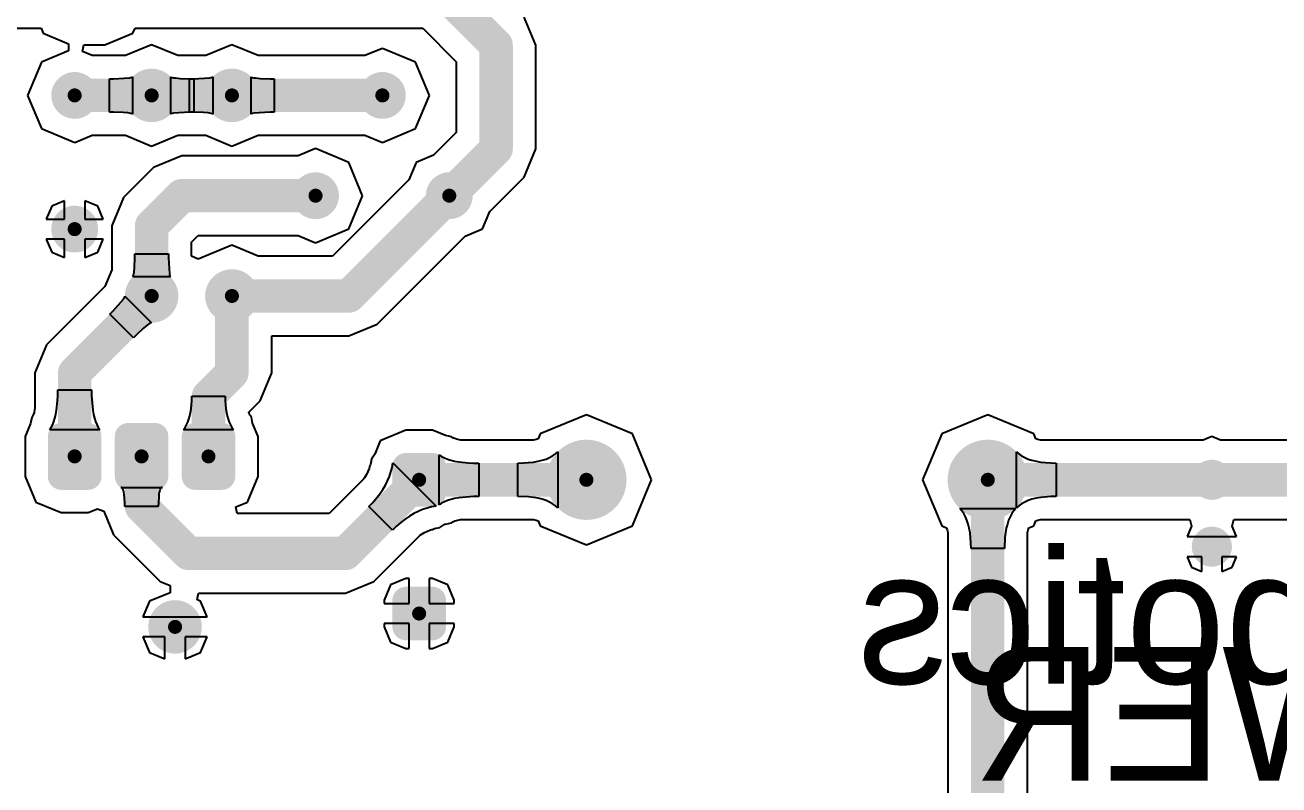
# Model space of a CAD drawing. Extents: x 1 to 6.91, y 1 to 4.95.
# Drawn here: x 2.091 to 3.965, y 2.719 to 3.855 of the extents above; entities that cross this region are included whole.
import ezdxf

# ---------------------------------------------------------------- set-up
doc = ezdxf.new("R2010")
doc.units = 0
doc.header["$MEASUREMENT"] = 0
doc.layers.add('BOTTOMLAYER', color=5, linetype='CONTINUOUS')
doc.layers.add('PADHOLELAYER', color=156, linetype='CONTINUOUS')

msp = doc.modelspace()

# ---------------------------------------------------------------- linework, layer by layer
at = {"layer": 'BOTTOMLAYER'}
for p, q in [((2.8545, 3.825), (2.8371, 3.8671)), ((1.8964, 3.8505), (2.1148, 3.8505)), ((2.1148, 3.8505), (2.1179, 3.8429)), ((2.1179, 3.8429), (2.1556, 3.8273)), ((2.21, 3.8255), (2.2521, 3.8429)), ((2.2521, 3.8429), (2.2552, 3.8505)), ((2.2552, 3.8505), (2.6853, 3.8505)), ((2.6853, 3.8505), (2.7355, 3.8003)), ((2.1556, 3.8273), (2.1556, 3.8165)), ((2.1768, 3.8155), (2.1788, 3.8255)), ((2.1788, 3.8255), (2.21, 3.8255)), ((2.28, 3.8258), (2.2408, 3.8095)), ((2.3192, 3.8095), (2.28, 3.8258)), ((2.4, 3.8258), (2.3608, 3.8095)), ((2.4392, 3.8095), (2.4, 3.8258)), ((2.8545, 3.67), (2.8545, 3.825)), ((2.1556, 3.8165), (2.1153, 3.7997)), ((2.1911, 3.8095), (2.1768, 3.8155)), ((2.2408, 3.8095), (2.1911, 3.8095)), ((2.3608, 3.8095), (2.3192, 3.8095)), ((2.5989, 3.8095), (2.4392, 3.8095)), ((2.625, 3.8204), (2.5989, 3.8095)), ((2.6747, 3.7997), (2.625, 3.8204)), ((2.1153, 3.7997), (2.0946, 3.75)), ((2.6954, 3.75), (2.6747, 3.7997)), ((2.7355, 3.8003), (2.7355, 3.6947)), ((2.2168, 3.725), (2.2168, 3.775)), ((2.2168, 3.775), (2.2228, 3.775)), ((2.2228, 3.775), (2.2471, 3.7765)), ((2.2471, 3.7765), (2.2491, 3.7769)), ((2.2491, 3.7769), (2.2506, 3.7774)), ((2.2506, 3.7774), (2.2514, 3.778)), ((2.2514, 3.778), (2.2514, 3.722)), ((2.3086, 3.722), (2.3086, 3.778)), ((2.3086, 3.778), (2.3094, 3.7774)), ((2.3094, 3.7774), (2.3109, 3.7769)), ((2.3109, 3.7769), (2.3129, 3.7765)), ((2.3129, 3.7765), (2.3155, 3.7761)), ((2.3155, 3.7761), (2.3225, 3.7755)), ((2.3225, 3.7755), (2.3372, 3.775)), ((2.3368, 3.725), (2.3368, 3.775)), ((2.3368, 3.775), (2.3428, 3.775)), ((2.3372, 3.775), (2.3432, 3.775)), ((2.3428, 3.775), (2.3671, 3.7765)), ((2.3432, 3.775), (2.3432, 3.725)), ((2.3671, 3.7765), (2.3691, 3.7769)), ((2.3691, 3.7769), (2.3706, 3.7774)), ((2.3706, 3.7774), (2.3714, 3.778)), ((2.3714, 3.778), (2.3714, 3.722)), ((2.4286, 3.722), (2.4286, 3.778)), ((2.4286, 3.778), (2.4294, 3.7774)), ((2.4294, 3.7774), (2.4309, 3.7769)), ((2.4309, 3.7769), (2.4329, 3.7765)), ((2.4329, 3.7765), (2.4355, 3.7761)), ((2.4355, 3.7761), (2.4425, 3.7755)), ((2.4425, 3.7755), (2.4572, 3.775)), ((2.4572, 3.775), (2.4632, 3.775)), ((2.4632, 3.775), (2.4632, 3.725)), ((2.0946, 3.75), (2.1153, 3.7003)), ((2.6747, 3.7003), (2.6954, 3.75)), ((2.2228, 3.725), (2.2168, 3.725)), ((2.2375, 3.7245), (2.2228, 3.725)), ((2.2445, 3.7239), (2.2375, 3.7245)), ((2.2471, 3.7235), (2.2445, 3.7239)), ((2.2491, 3.7231), (2.2471, 3.7235)), ((2.2506, 3.7226), (2.2491, 3.7231)), ((2.2514, 3.722), (2.2506, 3.7226)), ((2.3094, 3.7226), (2.3086, 3.722)), ((2.3109, 3.7231), (2.3094, 3.7226)), ((2.3129, 3.7235), (2.3109, 3.7231)), ((2.3372, 3.725), (2.3129, 3.7235)), ((2.3428, 3.725), (2.3368, 3.725)), ((2.3432, 3.725), (2.3372, 3.725)), ((2.3575, 3.7245), (2.3428, 3.725)), ((2.3645, 3.7239), (2.3575, 3.7245)), ((2.3671, 3.7235), (2.3645, 3.7239)), ((2.3691, 3.7231), (2.3671, 3.7235)), ((2.3706, 3.7226), (2.3691, 3.7231)), ((2.3714, 3.722), (2.3706, 3.7226)), ((2.4294, 3.7226), (2.4286, 3.722)), ((2.4309, 3.7231), (2.4294, 3.7226)), ((2.4329, 3.7235), (2.4309, 3.7231)), ((2.4572, 3.725), (2.4329, 3.7235)), ((2.4632, 3.725), (2.4572, 3.725)), ((2.1153, 3.7003), (2.165, 3.6796)), ((2.625, 3.6796), (2.6747, 3.7003)), ((2.7355, 3.6947), (2.7014, 3.6606)), ((2.165, 3.6796), (2.1911, 3.6905)), ((2.1911, 3.6905), (2.2408, 3.6905)), ((2.2408, 3.6905), (2.28, 3.6742)), ((2.28, 3.6742), (2.3192, 3.6905)), ((2.3192, 3.6905), (2.3608, 3.6905)), ((2.3608, 3.6905), (2.4, 3.6742)), ((2.4, 3.6742), (2.4392, 3.6905)), ((2.4392, 3.6905), (2.5989, 3.6905)), ((2.5989, 3.6905), (2.625, 3.6796)), ((2.325, 3.6595), (2.2829, 3.6421)), ((2.4989, 3.6595), (2.325, 3.6595)), ((2.525, 3.6704), (2.4989, 3.6595)), ((2.5747, 3.6497), (2.525, 3.6704)), ((2.7014, 3.6606), (2.6753, 3.6497)), ((2.8371, 3.6279), (2.8545, 3.67)), ((2.2829, 3.6421), (2.2379, 3.5971)), ((2.5954, 3.6), (2.5747, 3.6497)), ((2.6753, 3.6497), (2.6644, 3.6236)), ((2.6644, 3.6236), (2.5503, 3.5095)), ((2.7856, 3.5764), (2.8371, 3.6279)), ((2.5747, 3.5503), (2.5954, 3.6)), ((2.1306, 3.5844), (2.1225, 3.565)), ((2.15, 3.5925), (2.1306, 3.5844)), ((2.15, 3.565), (2.15, 3.5925)), ((2.1994, 3.5844), (2.18, 3.5925)), ((2.18, 3.5925), (2.18, 3.565)), ((2.2075, 3.565), (2.1994, 3.5844)), ((2.2379, 3.5971), (2.2215, 3.5574)), ((2.1225, 3.565), (2.15, 3.565)), ((2.18, 3.565), (2.2075, 3.565)), ((2.7747, 3.5503), (2.7856, 3.5764)), ((2.2215, 3.5574), (2.2205, 3.555)), ((2.2205, 3.555), (2.2205, 3.5402)), ((2.2215, 3.5574), (2.2215, 3.5574)), ((2.525, 3.5296), (2.5747, 3.5503)), ((2.7486, 3.5394), (2.7747, 3.5503)), ((2.15, 3.535), (2.1225, 3.535)), ((2.1225, 3.535), (2.1306, 3.5156)), ((2.15, 3.5075), (2.15, 3.535)), ((2.2075, 3.535), (2.18, 3.535)), ((2.18, 3.535), (2.18, 3.5075)), ((2.1994, 3.5156), (2.2075, 3.535)), ((2.2205, 3.5402), (2.2205, 3.5402)), ((2.2205, 3.5402), (2.2205, 3.4892)), ((2.3395, 3.5303), (2.3497, 3.5405)), ((2.3395, 3.5097), (2.3395, 3.5303)), ((2.4, 3.5258), (2.3495, 3.5049)), ((2.3497, 3.5405), (2.4989, 3.5405)), ((2.4392, 3.5095), (2.4, 3.5258)), ((2.4989, 3.5405), (2.525, 3.5296)), ((2.6171, 3.4079), (2.7486, 3.5394)), ((2.1306, 3.5156), (2.15, 3.5075)), ((2.18, 3.5075), (2.1994, 3.5156)), ((2.2545, 3.4925), (2.255, 3.5072)), ((2.255, 3.5132), (2.305, 3.5132)), ((2.255, 3.5072), (2.255, 3.5132)), ((2.305, 3.5132), (2.305, 3.5072)), ((2.305, 3.5072), (2.3065, 3.4829)), ((2.3495, 3.5049), (2.3395, 3.5097)), ((2.5503, 3.5095), (2.4392, 3.5095)), ((2.2205, 3.4892), (2.2102, 3.4644)), ((2.2539, 3.4855), (2.2545, 3.4925)), ((2.252, 3.4786), (2.2526, 3.4794)), ((2.308, 3.4786), (2.252, 3.4786)), ((2.2526, 3.4794), (2.2531, 3.4809)), ((2.2531, 3.4809), (2.2535, 3.4829)), ((2.2535, 3.4829), (2.2539, 3.4855)), ((2.3065, 3.4829), (2.3069, 3.4809)), ((2.3069, 3.4809), (2.3074, 3.4794)), ((2.3074, 3.4794), (2.308, 3.4786)), ((2.2102, 3.4644), (2.1229, 3.3771)), ((2.2398, 3.4486), (2.24, 3.4496)), ((2.24, 3.4496), (2.2796, 3.41)), ((2.2219, 3.4273), (2.238, 3.4454)), ((2.238, 3.4454), (2.2391, 3.4472)), ((2.2391, 3.4472), (2.2398, 3.4486)), ((2.2176, 3.423), (2.2219, 3.4273)), ((2.253, 3.3876), (2.2176, 3.423)), ((2.268, 3.402), (2.2573, 3.3919)), ((2.2733, 3.4064), (2.268, 3.402)), ((2.2754, 3.408), (2.2733, 3.4064)), ((2.2772, 3.4091), (2.2754, 3.408)), ((2.2786, 3.4098), (2.2772, 3.4091)), ((2.2796, 3.41), (2.2786, 3.4098)), ((2.575, 3.3905), (2.6171, 3.4079)), ((2.1229, 3.3771), (2.1055, 3.335)), ((2.2573, 3.3919), (2.253, 3.3876)), ((2.4595, 3.335), (2.4595, 3.3905)), ((2.4595, 3.3905), (2.575, 3.3905)), ((2.1055, 3.335), (2.1055, 3.2816)), ((2.4421, 3.2929), (2.4595, 3.335)), ((2.1395, 3.2932), (2.1399, 3.301)), ((2.1399, 3.301), (2.14, 3.3094)), ((2.14, 3.3094), (2.19, 3.3094)), ((2.19, 3.3094), (2.1901, 3.301)), ((2.1901, 3.301), (2.192, 3.2791)), ((2.3399, 3.2934), (2.34, 3.3)), ((2.34, 3.3), (2.39, 3.3)), ((2.39, 3.3), (2.3901, 3.2934)), ((2.1055, 3.2816), (2.1051, 3.2796)), ((2.138, 3.2791), (2.1395, 3.2932)), ((2.338, 3.2758), (2.3389, 3.2813)), ((2.3389, 3.2813), (2.3399, 3.2934)), ((2.3901, 3.2934), (2.3911, 3.2813)), ((2.3911, 3.2813), (2.392, 3.2758)), ((2.4253, 3.2761), (2.4421, 3.2929)), ((2.1007, 3.2681), (2.0989, 3.2594)), ((2.102, 3.2701), (2.1007, 3.2681)), ((2.1026, 3.2712), (2.102, 3.2701)), ((2.1034, 3.2731), (2.1026, 3.2712)), ((2.1042, 3.2759), (2.1034, 3.2731)), ((2.1051, 3.2796), (2.1042, 3.2759)), ((2.1321, 3.2576), (2.1339, 3.2621)), ((2.1339, 3.2621), (2.1355, 3.2673)), ((2.1355, 3.2673), (2.1369, 3.2729)), ((2.1369, 3.2729), (2.138, 3.2791)), ((2.192, 3.2791), (2.1931, 3.2729)), ((2.1931, 3.2729), (2.1945, 3.2673)), ((2.1945, 3.2673), (2.1961, 3.2621)), ((2.1961, 3.2621), (2.1979, 3.2576)), ((2.3339, 3.2613), (2.3355, 3.2658)), ((2.3355, 3.2658), (2.3369, 3.2706)), ((2.3369, 3.2706), (2.338, 3.2758)), ((2.392, 3.2758), (2.3931, 3.2706)), ((2.3931, 3.2706), (2.3945, 3.2658)), ((2.3945, 3.2658), (2.3961, 3.2613)), ((2.4254, 3.2757), (2.4253, 3.2761)), ((2.4262, 3.2735), (2.4254, 3.2757)), ((2.4269, 3.2718), (2.4262, 3.2735)), ((2.4276, 3.2706), (2.4269, 3.2718)), ((2.4291, 3.2685), (2.4276, 3.2706)), ((2.431, 3.2596), (2.4291, 3.2685)), ((2.93, 3.2724), (2.8611, 3.2439)), ((2.9989, 3.2439), (2.93, 3.2724)), ((3.53, 3.2724), (3.4611, 3.2439)), ((3.5989, 3.2439), (3.53, 3.2724)), ((2.0989, 3.2594), (2.0909, 3.24)), ((2.1276, 3.25), (2.13, 3.2535)), ((2.2024, 3.25), (2.1276, 3.25)), ((2.13, 3.2535), (2.1321, 3.2576)), ((2.1979, 3.2576), (2.2, 3.2535)), ((2.2, 3.2535), (2.2024, 3.25)), ((2.3276, 3.25), (2.33, 3.2534)), ((2.4024, 3.25), (2.3276, 3.25)), ((2.33, 3.2534), (2.3321, 3.2572)), ((2.3321, 3.2572), (2.3339, 3.2613)), ((2.3961, 3.2613), (2.3979, 3.2572)), ((2.3979, 3.2572), (2.4, 3.2534)), ((2.4, 3.2534), (2.4024, 3.25)), ((2.4391, 3.24), (2.431, 3.2596)), ((2.66, 3.2491), (2.6217, 3.2333)), ((2.7, 3.2491), (2.66, 3.2491)), ((2.7194, 3.2411), (2.7, 3.2491)), ((2.8611, 3.2439), (2.8581, 3.2365)), ((3.0274, 3.175), (2.9989, 3.2439)), ((3.4611, 3.2439), (3.4326, 3.175)), ((3.6019, 3.2365), (3.5989, 3.2439)), ((2.0909, 3.24), (2.0909, 3.18)), ((2.4391, 3.18), (2.4391, 3.24)), ((2.6217, 3.2333), (2.6135, 3.2134)), ((2.7281, 3.2393), (2.7194, 3.2411)), ((2.7301, 3.238), (2.7281, 3.2393)), ((2.7312, 3.2374), (2.7301, 3.238)), ((2.7331, 3.2366), (2.7312, 3.2374)), ((2.7359, 3.2358), (2.7331, 3.2366)), ((2.7396, 3.2349), (2.7359, 3.2358)), ((2.7416, 3.2345), (2.7396, 3.2349)), ((2.851, 3.2345), (2.7416, 3.2345)), ((2.855, 3.2355), (2.851, 3.2345)), ((2.8581, 3.2365), (2.855, 3.2355)), ((3.605, 3.2355), (3.6019, 3.2365)), ((3.609, 3.2345), (3.605, 3.2355)), ((3.8519, 3.2345), (3.609, 3.2345)), ((3.865, 3.2399), (3.8519, 3.2345)), ((3.8781, 3.2345), (3.865, 3.2399)), ((4.1408, 3.2345), (3.8781, 3.2345)), ((2.6086, 3.2057), (2.6077, 3.2003)), ((2.6135, 3.2134), (2.6086, 3.2057)), ((2.71, 3.1376), (2.71, 3.2124)), ((2.71, 3.2124), (2.7135, 3.21)), ((2.7135, 3.21), (2.7176, 3.2079)), ((2.7176, 3.2079), (2.7221, 3.2061)), ((2.7221, 3.2061), (2.7273, 3.2045)), ((2.8639, 3.2043), (2.8696, 3.2061)), ((2.8696, 3.2061), (2.8748, 3.2083)), ((2.8748, 3.2083), (2.8794, 3.2109)), ((2.8794, 3.2109), (2.8836, 3.2138)), ((2.8836, 3.2138), (2.8872, 3.217)), ((2.8872, 3.217), (2.8872, 3.133)), ((3.5728, 3.133), (3.5728, 3.217)), ((3.5728, 3.217), (3.5764, 3.2138)), ((3.5764, 3.2138), (3.5806, 3.2109)), ((3.5806, 3.2109), (3.5852, 3.2083)), ((3.5852, 3.2083), (3.5904, 3.2061)), ((3.5904, 3.2061), (3.5961, 3.2043)), ((2.6033, 3.1873), (2.601, 3.1828)), ((2.6052, 3.1918), (2.6033, 3.1873)), ((2.6059, 3.1939), (2.6052, 3.1918)), ((2.6071, 3.1979), (2.6059, 3.195)), ((2.6059, 3.195), (2.6059, 3.1939)), ((2.6077, 3.2003), (2.6071, 3.1979)), ((2.6355, 3.1802), (2.6378, 3.1868)), ((2.6378, 3.1868), (2.6395, 3.1935)), ((2.6395, 3.1935), (2.6406, 3.2002)), ((2.6406, 3.2002), (2.7052, 3.1356)), ((2.7273, 3.2045), (2.7329, 3.2031)), ((2.7329, 3.2031), (2.7391, 3.202)), ((2.7391, 3.202), (2.7532, 3.2005)), ((2.7532, 3.2005), (2.761, 3.2001)), ((2.761, 3.2001), (2.7694, 3.2)), ((2.7694, 3.2), (2.7694, 3.15)), ((2.8275, 3.2), (2.8358, 3.2002)), ((2.8275, 3.15), (2.8275, 3.2)), ((2.8358, 3.2002), (2.8509, 3.2015)), ((2.8509, 3.2015), (2.8577, 3.2027)), ((2.8577, 3.2027), (2.8639, 3.2043)), ((3.5961, 3.2043), (3.6023, 3.2027)), ((3.6023, 3.2027), (3.6091, 3.2015)), ((3.6091, 3.2015), (3.6164, 3.2007)), ((3.6164, 3.2007), (3.6325, 3.2)), ((3.6325, 3.2), (3.6325, 3.15)), ((2.0909, 3.18), (2.1067, 3.1417)), ((2.4233, 3.1417), (2.4391, 3.18)), ((2.5966, 3.1758), (2.5453, 3.1245)), ((2.5982, 3.1781), (2.5966, 3.1758)), ((2.601, 3.1828), (2.5982, 3.1781)), ((2.6294, 3.1671), (2.6327, 3.1736)), ((2.6327, 3.1736), (2.6355, 3.1802)), ((2.9989, 3.1061), (3.0274, 3.175)), ((3.4326, 3.175), (3.4611, 3.1061)), ((2.235, 3.1633), (2.2339, 3.1636)), ((2.2339, 3.1636), (2.2961, 3.1636)), ((2.2361, 3.1625), (2.235, 3.1633)), ((2.237, 3.161), (2.2361, 3.1625)), ((2.2378, 3.159), (2.237, 3.161)), ((2.2385, 3.1565), (2.2378, 3.159)), ((2.239, 3.1533), (2.2385, 3.1565)), ((2.2399, 3.1404), (2.239, 3.1533)), ((2.2906, 3.1496), (2.2901, 3.1404)), ((2.291, 3.1533), (2.2906, 3.1496)), ((2.2915, 3.1565), (2.291, 3.1533)), ((2.2922, 3.159), (2.2915, 3.1565)), ((2.293, 3.161), (2.2922, 3.159)), ((2.2939, 3.1625), (2.293, 3.161)), ((2.295, 3.1633), (2.2939, 3.1625)), ((2.2961, 3.1636), (2.295, 3.1633)), ((2.6106, 3.1413), (2.6211, 3.1541)), ((2.6211, 3.1541), (2.6255, 3.1606)), ((2.6255, 3.1606), (2.6294, 3.1671)), ((2.761, 3.1499), (2.7391, 3.148)), ((2.7694, 3.15), (2.761, 3.1499)), ((2.8436, 3.1493), (2.8275, 3.15)), ((2.8509, 3.1485), (2.8436, 3.1493)), ((3.6242, 3.1498), (3.6091, 3.1485)), ((3.6325, 3.15), (3.6242, 3.1498)), ((2.1067, 3.1417), (2.145, 3.1259)), ((2.185, 3.1259), (2.1992, 3.1317)), ((2.1992, 3.1317), (2.2084, 3.1279)), ((2.24, 3.135), (2.2399, 3.1404)), ((2.29, 3.135), (2.24, 3.135)), ((2.2901, 3.1404), (2.29, 3.135)), ((2.4059, 3.1345), (2.4233, 3.1417)), ((2.4079, 3.1245), (2.4059, 3.1345)), ((2.6046, 3.1349), (2.6106, 3.1413)), ((2.6399, 3.0996), (2.6046, 3.1349)), ((2.6852, 3.1305), (2.6786, 3.1277)), ((2.6918, 3.1328), (2.6852, 3.1305)), ((2.6985, 3.1345), (2.6918, 3.1328)), ((2.7052, 3.1356), (2.6985, 3.1345)), ((2.7135, 3.14), (2.71, 3.1376)), ((2.7176, 3.1421), (2.7135, 3.14)), ((2.7221, 3.1439), (2.7176, 3.1421)), ((2.7273, 3.1455), (2.7221, 3.1439)), ((2.7329, 3.1469), (2.7273, 3.1455)), ((2.7391, 3.148), (2.7329, 3.1469)), ((2.8577, 3.1473), (2.8509, 3.1485)), ((2.8639, 3.1458), (2.8577, 3.1473)), ((2.8696, 3.1439), (2.8639, 3.1458)), ((2.8748, 3.1417), (2.8696, 3.1439)), ((2.8794, 3.1391), (2.8748, 3.1417)), ((2.8836, 3.1362), (2.8794, 3.1391)), ((2.8872, 3.133), (2.8836, 3.1362)), ((3.4912, 3.1286), (3.488, 3.1322)), ((3.488, 3.1322), (3.572, 3.1322)), ((3.572, 3.1322), (3.5688, 3.1286)), ((3.5764, 3.1362), (3.5728, 3.133)), ((3.5806, 3.1391), (3.5764, 3.1362)), ((3.5852, 3.1417), (3.5806, 3.1391)), ((3.5904, 3.1439), (3.5852, 3.1417)), ((3.5961, 3.1458), (3.5904, 3.1439)), ((3.6023, 3.1473), (3.5961, 3.1458)), ((3.6091, 3.1485), (3.6023, 3.1473)), ((2.145, 3.1259), (2.185, 3.1259)), ((2.2084, 3.1279), (2.2229, 3.0929)), ((2.5453, 3.1245), (2.4079, 3.1245)), ((2.6591, 3.1161), (2.6527, 3.1112)), ((2.6656, 3.1205), (2.6591, 3.1161)), ((2.6721, 3.1244), (2.6656, 3.1205)), ((2.6786, 3.1277), (2.6721, 3.1244)), ((2.7281, 3.1107), (2.7301, 3.112)), ((2.7301, 3.112), (2.7312, 3.1126)), ((2.7312, 3.1126), (2.7331, 3.1134)), ((2.7331, 3.1134), (2.7359, 3.1142)), ((2.7359, 3.1142), (2.7396, 3.1151)), ((2.7396, 3.1151), (2.7416, 3.1155)), ((2.7416, 3.1155), (2.851, 3.1155)), ((2.851, 3.1155), (2.855, 3.1145)), ((2.855, 3.1145), (2.8581, 3.1135)), ((2.8581, 3.1135), (2.8611, 3.1061)), ((3.4941, 3.1244), (3.4912, 3.1286)), ((3.4967, 3.1198), (3.4941, 3.1244)), ((3.4989, 3.1146), (3.4967, 3.1198)), ((3.5008, 3.1089), (3.4989, 3.1146)), ((3.5611, 3.1146), (3.5593, 3.1089)), ((3.5633, 3.1198), (3.5611, 3.1146)), ((3.5659, 3.1244), (3.5633, 3.1198)), ((3.5688, 3.1286), (3.5659, 3.1244)), ((3.5989, 3.1061), (3.6019, 3.1135)), ((3.6019, 3.1135), (3.605, 3.1145)), ((3.605, 3.1145), (3.609, 3.1155)), ((3.609, 3.1155), (3.832, 3.1155)), ((3.832, 3.1155), (3.8344, 3.1056)), ((3.8956, 3.1056), (3.898, 3.1155)), ((3.898, 3.1155), (4.1408, 3.1155)), ((2.2229, 3.0929), (2.2929, 3.0229)), ((2.6463, 3.1056), (2.6399, 3.0996)), ((2.6527, 3.1112), (2.6463, 3.1056)), ((2.6808, 3.0916), (2.6831, 3.0932)), ((2.6831, 3.0932), (2.6878, 3.096)), ((2.6878, 3.096), (2.6923, 3.0983)), ((2.6923, 3.0983), (2.6968, 3.1002)), ((2.6968, 3.1002), (2.6989, 3.1009)), ((2.6989, 3.1009), (2.7, 3.1009)), ((2.7, 3.1009), (2.7029, 3.1021)), ((2.7029, 3.1021), (2.7053, 3.1027)), ((2.7053, 3.1027), (2.7107, 3.1036)), ((2.7107, 3.1036), (2.7184, 3.1085)), ((2.7184, 3.1085), (2.7194, 3.1089)), ((2.7194, 3.1089), (2.7281, 3.1107)), ((2.8611, 3.1061), (2.93, 3.0776)), ((2.93, 3.0776), (2.9989, 3.1061)), ((3.4611, 3.1061), (3.4685, 3.1031)), ((3.4685, 3.1031), (3.4695, 3.1)), ((3.4695, 3.1), (3.4705, 3.096)), ((3.4705, 3.096), (3.4705, 2.7042)), ((3.5023, 3.1027), (3.5008, 3.1089)), ((3.5035, 3.0959), (3.5023, 3.1027)), ((3.5048, 3.0808), (3.5035, 3.0959)), ((3.5565, 3.0959), (3.5557, 3.0886)), ((3.5577, 3.1027), (3.5565, 3.0959)), ((3.5593, 3.1089), (3.5577, 3.1027)), ((3.5895, 3.096), (3.5905, 3.1)), ((3.5895, 2.64), (3.5895, 3.096)), ((3.5905, 3.1), (3.5915, 3.1031)), ((3.5915, 3.1031), (3.5989, 3.1061)), ((3.8344, 3.1056), (3.8279, 3.09)), ((3.9021, 3.09), (3.8956, 3.1056)), ((2.6121, 3.0229), (2.6808, 3.0916)), ((3.505, 3.0725), (3.5048, 3.0808)), ((3.5557, 3.0886), (3.555, 3.0725)), ((3.8279, 3.09), (3.9021, 3.09)), ((3.555, 3.0725), (3.505, 3.0725)), ((3.85, 3.06), (3.8279, 3.06)), ((3.8279, 3.06), (3.8344, 3.0444)), ((3.85, 3.0379), (3.85, 3.06)), ((3.9021, 3.06), (3.88, 3.06)), ((3.88, 3.06), (3.88, 3.0379)), ((3.8956, 3.0444), (3.9021, 3.06)), ((3.8344, 3.0444), (3.85, 3.0379)), ((3.88, 3.0379), (3.8956, 3.0444)), ((2.2929, 3.0229), (2.3075, 3.0168)), ((2.57, 3.0055), (2.6121, 3.0229)), ((2.637, 3.018), (2.6275, 2.995)), ((2.66, 3.0275), (2.637, 3.018)), ((2.665, 3.0275), (2.66, 3.0275)), ((2.665, 2.99), (2.665, 3.0275)), ((2.7, 3.0275), (2.695, 3.0275)), ((2.695, 3.0275), (2.695, 2.99)), ((2.723, 3.018), (2.7, 3.0275)), ((2.7325, 2.995), (2.723, 3.018)), ((2.3075, 3.006), (2.2767, 2.9933)), ((2.3075, 3.0168), (2.3075, 3.006)), ((2.348, 2.9955), (2.3499, 3.0055)), ((2.3499, 3.0055), (2.57, 3.0055)), ((2.2767, 2.9933), (2.2671, 2.97)), ((2.3533, 2.9933), (2.348, 2.9955)), ((2.3629, 2.97), (2.3533, 2.9933)), ((2.6275, 2.995), (2.6275, 2.99)), ((2.6275, 2.99), (2.665, 2.99)), ((2.695, 2.99), (2.7325, 2.99)), ((2.7325, 2.99), (2.7325, 2.995)), ((2.2671, 2.97), (2.3629, 2.97)), ((2.665, 2.96), (2.6275, 2.96)), ((2.6275, 2.96), (2.6275, 2.955)), ((2.6275, 2.955), (2.637, 2.932)), ((2.665, 2.9225), (2.665, 2.96)), ((2.7325, 2.96), (2.695, 2.96)), ((2.695, 2.96), (2.695, 2.9225)), ((2.723, 2.932), (2.7325, 2.955)), ((2.7325, 2.955), (2.7325, 2.96)), ((2.3, 2.94), (2.2671, 2.94)), ((2.2671, 2.94), (2.2767, 2.9167)), ((2.3, 2.9071), (2.3, 2.94)), ((2.3629, 2.94), (2.33, 2.94)), ((2.33, 2.94), (2.33, 2.9071)), ((2.3533, 2.9167), (2.3629, 2.94)), ((2.637, 2.932), (2.66, 2.9225)), ((2.7, 2.9225), (2.723, 2.932)), ((2.2767, 2.9167), (2.3, 2.9071)), ((2.33, 2.9071), (2.3533, 2.9167)), ((2.66, 2.9225), (2.665, 2.9225)), ((2.695, 2.9225), (2.7, 2.9225))]:
    msp.add_line(p, q, dxfattribs=at)
at = {"layer": 'BOTTOMLAYER', "const_width": 0.05}
for points in [[(2.71, 3.91), (2.795, 3.825)], [(2.795, 3.67), (2.795, 3.825)], [(2.165, 3.75), (2.28, 3.75)], [(2.28, 3.75), (2.4, 3.75)], [(2.4, 3.75), (2.625, 3.75)], [(2.725, 3.6), (2.795, 3.67)], [(2.28, 3.555), (2.325, 3.6)], [(2.325, 3.6), (2.525, 3.6)], [(2.575, 3.45), (2.725, 3.6)], [(2.28, 3.45), (2.28, 3.555)], [(2.165, 3.335), (2.28, 3.45)], [(2.4, 3.45), (2.575, 3.45)], [(2.4, 3.335), (2.4, 3.45)], [(2.165, 3.21), (2.165, 3.335)], [(2.365, 3.3), (2.4, 3.335)], [(2.365, 3.21), (2.365, 3.3)], [(2.265, 3.135), (2.265, 3.21)], [(2.57, 3.065), (2.68, 3.175)], [(2.68, 3.175), (2.93, 3.175)], [(3.53, 3.175), (3.865, 3.175)], [(3.53, 2.64), (3.53, 3.175)], [(3.865, 3.175), (4.18, 3.175)], [(2.265, 3.135), (2.335, 3.065)], [(2.335, 3.065), (2.57, 3.065)]]:
    msp.add_lwpolyline(points, dxfattribs=at)
at = {"layer": 'BOTTOMLAYER'}
for points, const_width in [([(2.7825, 3.825, 1), (2.8075, 3.825, 1)], 0.025), ([(2.7825, 3.825, 1), (2.8075, 3.825, 1)], 0.025), ([(2.26, 3.75, 1), (2.3, 3.75, 1)], 0.04), ([(2.38, 3.75, 1), (2.42, 3.75, 1)], 0.04), ([(2.1475, 3.75, 1), (2.1825, 3.75, 1)], 0.035), ([(2.1525, 3.75, 1), (2.1775, 3.75, 1)], 0.025), ([(2.2675, 3.75, 1), (2.2925, 3.75, 1)], 0.025), ([(2.2675, 3.75, 1), (2.2925, 3.75, 1)], 0.025), ([(2.3875, 3.75, 1), (2.4125, 3.75, 1)], 0.025), ([(2.3875, 3.75, 1), (2.4125, 3.75, 1)], 0.025), ([(2.6075, 3.75, 1), (2.6425, 3.75, 1)], 0.035), ([(2.6125, 3.75, 1), (2.6375, 3.75, 1)], 0.025), ([(2.7825, 3.67, 1), (2.8075, 3.67, 1)], 0.025), ([(2.7825, 3.67, 1), (2.8075, 3.67, 1)], 0.025), ([(2.3125, 3.6, 1), (2.3375, 3.6, 1)], 0.025), ([(2.3125, 3.6, 1), (2.3375, 3.6, 1)], 0.025), ([(2.5075, 3.6, 1), (2.5425, 3.6, 1)], 0.035), ([(2.5125, 3.6, 1), (2.5375, 3.6, 1)], 0.025), ([(2.7075, 3.6, 1), (2.7425, 3.6, 1)], 0.035), ([(2.7125, 3.6, 1), (2.7375, 3.6, 1)], 0.025), ([(2.7125, 3.6, 1), (2.7375, 3.6, 1)], 0.025), ([(2.1475, 3.55, 1), (2.1825, 3.55, 1)], 0.035), ([(2.2675, 3.555, 1), (2.2925, 3.555, 1)], 0.025), ([(2.2675, 3.555, 1), (2.2925, 3.555, 1)], 0.025), ([(2.26, 3.45, 1), (2.3, 3.45, 1)], 0.04), ([(2.38, 3.45, 1), (2.42, 3.45, 1)], 0.04), ([(2.2675, 3.45, 1), (2.2925, 3.45, 1)], 0.025), ([(2.2675, 3.45, 1), (2.2925, 3.45, 1)], 0.025), ([(2.3875, 3.45, 1), (2.4125, 3.45, 1)], 0.025), ([(2.3875, 3.45, 1), (2.4125, 3.45, 1)], 0.025), ([(2.5625, 3.45, 1), (2.5875, 3.45, 1)], 0.025), ([(2.5625, 3.45, 1), (2.5875, 3.45, 1)], 0.025), ([(2.1525, 3.335, 1), (2.1775, 3.335, 1)], 0.025), ([(2.1525, 3.335, 1), (2.1775, 3.335, 1)], 0.025), ([(2.3875, 3.335, 1), (2.4125, 3.335, 1)], 0.025), ([(2.3875, 3.335, 1), (2.4125, 3.335, 1)], 0.025), ([(2.3525, 3.3, 1), (2.3775, 3.3, 1)], 0.025), ([(2.3525, 3.3, 1), (2.3775, 3.3, 1)], 0.025), ([(2.135, 3.24, 1), (2.155, 3.24, 1)], 0.02), ([(2.175, 3.24, 1), (2.195, 3.24, 1)], 0.02), ([(2.235, 3.24, 1), (2.255, 3.24, 1)], 0.02), ([(2.275, 3.24, 1), (2.295, 3.24, 1)], 0.02), ([(2.335, 3.24, 1), (2.355, 3.24, 1)], 0.02), ([(2.375, 3.24, 1), (2.395, 3.24, 1)], 0.02), ([(2.1525, 3.21, 1), (2.1775, 3.21, 1)], 0.025), ([(2.2525, 3.21, 1), (2.2775, 3.21, 1)], 0.025), ([(2.3525, 3.21, 1), (2.3775, 3.21, 1)], 0.025), ([(2.9, 3.175, 1), (2.96, 3.175, 1)], 0.06), ([(3.5, 3.175, 1), (3.56, 3.175, 1)], 0.06), ([(2.65, 3.195, 1), (2.67, 3.195, 1)], 0.02), ([(2.69, 3.195, 1), (2.71, 3.195, 1)], 0.02), ([(2.135, 3.18, 1), (2.155, 3.18, 1)], 0.02), ([(2.175, 3.18, 1), (2.195, 3.18, 1)], 0.02), ([(2.235, 3.18, 1), (2.255, 3.18, 1)], 0.02), ([(2.275, 3.18, 1), (2.295, 3.18, 1)], 0.02), ([(2.335, 3.18, 1), (2.355, 3.18, 1)], 0.02), ([(2.375, 3.18, 1), (2.395, 3.18, 1)], 0.02), ([(2.6675, 3.175, 1), (2.6925, 3.175, 1)], 0.025), ([(2.6675, 3.175, 1), (2.6925, 3.175, 1)], 0.025), ([(2.9175, 3.175, 1), (2.9425, 3.175, 1)], 0.025), ([(3.5175, 3.175, 1), (3.5425, 3.175, 1)], 0.025), ([(3.5175, 3.175, 1), (3.5425, 3.175, 1)], 0.025), ([(3.85, 3.175, 1), (3.88, 3.175, 1)], 0.03), ([(3.8525, 3.175, 1), (3.8775, 3.175, 1)], 0.025), ([(3.8525, 3.175, 1), (3.8775, 3.175, 1)], 0.025), ([(2.65, 3.155, 1), (2.67, 3.155, 1)], 0.02), ([(2.69, 3.155, 1), (2.71, 3.155, 1)], 0.02), ([(2.2525, 3.135, 1), (2.2775, 3.135, 1)], 0.025), ([(2.2525, 3.135, 1), (2.2775, 3.135, 1)], 0.025), ([(3.85, 3.075, 1), (3.88, 3.075, 1)], 0.03), ([(2.3225, 3.065, 1), (2.3475, 3.065, 1)], 0.025), ([(2.3225, 3.065, 1), (2.3475, 3.065, 1)], 0.025), ([(2.5575, 3.065, 1), (2.5825, 3.065, 1)], 0.025), ([(2.5575, 3.065, 1), (2.5825, 3.065, 1)], 0.025), ([(2.65, 2.995, 1), (2.67, 2.995, 1)], 0.02), ([(2.69, 2.995, 1), (2.71, 2.995, 1)], 0.02), ([(2.295, 2.955, 1), (2.335, 2.955, 1)], 0.04), ([(2.65, 2.955, 1), (2.67, 2.955, 1)], 0.02), ([(2.69, 2.955, 1), (2.71, 2.955, 1)], 0.02)]:
    msp.add_lwpolyline(points, format="xyb", close=True, dxfattribs=dict(at, const_width=const_width))
for points in [[(2.145, 3.16), (2.185, 3.16), (2.145, 3.26), (2.185, 3.26)], [(2.245, 3.16), (2.285, 3.16), (2.245, 3.26), (2.285, 3.26)], [(2.345, 3.16), (2.385, 3.16), (2.345, 3.26), (2.385, 3.26)], [(2.125, 3.18), (2.205, 3.18), (2.125, 3.24), (2.205, 3.24)], [(2.225, 3.18), (2.305, 3.18), (2.225, 3.24), (2.305, 3.24)], [(2.325, 3.18), (2.405, 3.18), (2.325, 3.24), (2.405, 3.24)], [(2.7, 3.135), (2.7, 3.215), (2.66, 3.135), (2.66, 3.215)], [(2.72, 3.155), (2.72, 3.195), (2.64, 3.155), (2.64, 3.195)], [(2.7, 2.935), (2.7, 3.015), (2.66, 2.935), (2.66, 3.015)], [(2.72, 2.955), (2.72, 2.995), (2.64, 2.955), (2.64, 2.995)]]:
    msp.add_solid(points, dxfattribs=at)
at = {"layer": 'PADHOLELAYER'}
for points, const_width in [([(2.1597, 3.75, 1), (2.1702, 3.75, 1)], 0.0105), ([(2.2748, 3.75, 1), (2.2853, 3.75, 1)], 0.0105), ([(2.3948, 3.75, 1), (2.4053, 3.75, 1)], 0.0105), ([(2.6197, 3.75, 1), (2.6303, 3.75, 1)], 0.0105), ([(2.5198, 3.6, 1), (2.5303, 3.6, 1)], 0.0105), ([(2.7197, 3.6, 1), (2.7302, 3.6, 1)], 0.0105), ([(2.1597, 3.55, 1), (2.1702, 3.55, 1)], 0.0105), ([(2.2748, 3.45, 1), (2.2853, 3.45, 1)], 0.0105), ([(2.3948, 3.45, 1), (2.4053, 3.45, 1)], 0.0105), ([(2.1597, 3.21, 1), (2.1702, 3.21, 1)], 0.0105), ([(2.2597, 3.21, 1), (2.2702, 3.21, 1)], 0.0105), ([(2.3598, 3.21, 1), (2.3702, 3.21, 1)], 0.0105), ([(3.8575, 3.175, 1), (3.8725, 3.175, 1)], 0.015), ([(2.6747, 3.175, 1), (2.6852, 3.175, 1)], 0.0105), ([(2.9247, 3.175, 1), (2.9352, 3.175, 1)], 0.0105), ([(3.5248, 3.175, 1), (3.5353, 3.175, 1)], 0.0105), ([(3.8575, 3.075, 1), (3.8725, 3.075, 1)], 0.015), ([(2.6747, 2.975, 1), (2.6852, 2.975, 1)], 0.0105), ([(2.3098, 2.955, 1), (2.3203, 2.955, 1)], 0.0105)]:
    msp.add_lwpolyline(points, format="xyb", close=True, dxfattribs=dict(at, const_width=const_width))

# ---------------------------------------------------------------- texts
at = {"layer": 'BOTTOMLAYER', "text_generation_flag": 2}
for s, p in [('WE - SHARE Robotics ', (6.04, 2.87)), ('UNLIMITED POWER', (6.035, 2.725))]:
    msp.add_text(s, height=0.2, rotation=360, dxfattribs=at).set_placement(p)

doc.saveas('drawing.dxf')
